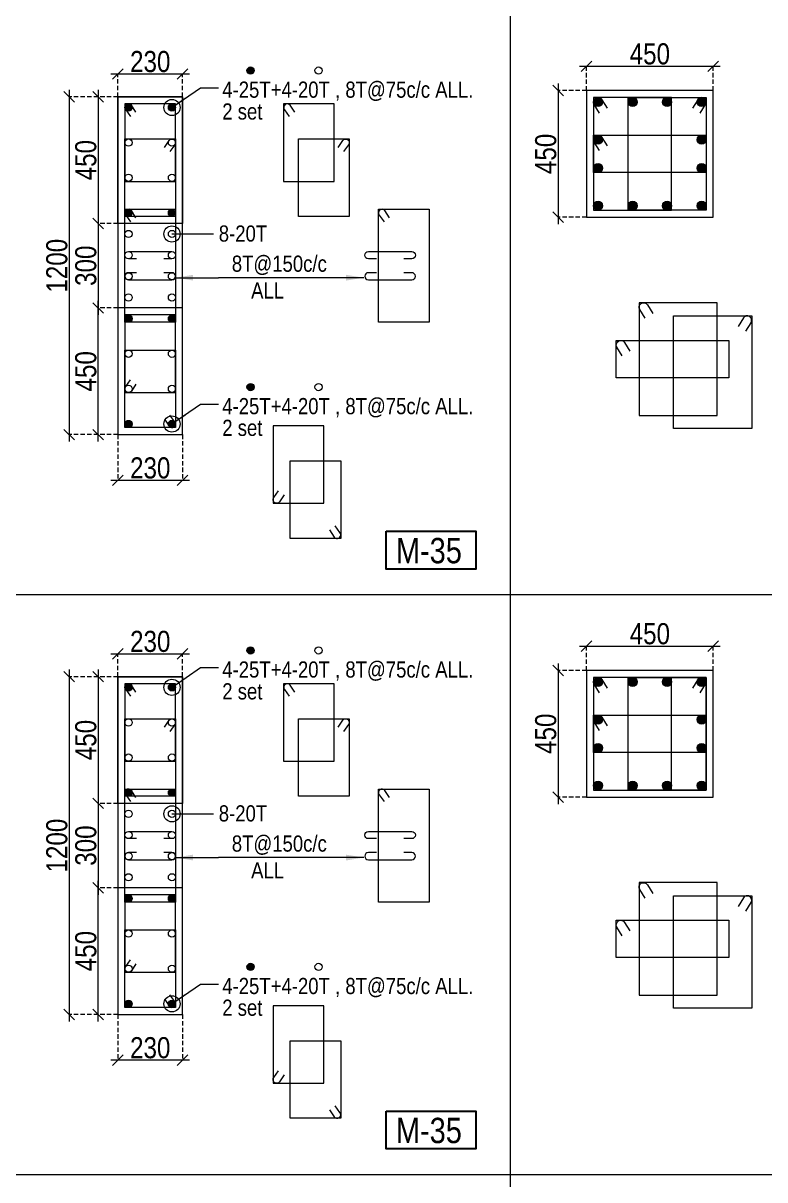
# Model space of a CAD drawing. Header units: millimetres. Extents: x 1112055 to 3390982, y -148532 to 766891.
# Drawn here: x 1924845 to 1935390, y 659086 to 675523 of the extents above; entities that cross this region are included whole.
import ezdxf
from ezdxf.enums import TextEntityAlignment as Align

# ---------------------------------------------------------------- set-up
doc = ezdxf.new("R2010")
doc.units = ezdxf.units.MM
doc.header["$PDMODE"] = 35
doc.header["$PDSIZE"] = -25
doc.linetypes.add('DASHED2', pattern=[0.375, 0.25, -0.125])
doc.linetypes.add('Hidden', pattern=[9.525, 6.35, -3.175])
for name, color, linetype, lineweight in [('B COL', 1, 'Continuous', 30), ('B COL. SIZE DIM', 220, 'Continuous', 25), ('B COLSCH', 204, 'Continuous', 20), ('B COLUMN', 1, 'Hidden', 9), ('B STEEL', 34, 'Continuous', 15), ('B-ST TEXT', 7, 'Continuous', 9)]:
    doc.layers.add(name, color=color, linetype=linetype, lineweight=lineweight)
doc.layers.add('B TEXT', color=7, linetype='Continuous')
doc.styles.add('dim inside', font='romans.shx', dxfattribs={"width": 0.8, "height": 125})
doc.styles.add('SWINC', font='swissc.ttf')
doc.styles.add('TAHOMA', font='tahoma.ttf')
doc.dimstyles.new('dim inside', dxfattribs={"dimtxt": 125, "dimasz": 100, "dimexe": 0, "dimexo": 0, "dimgap": 10, "dimtad": 0, "dimdec": 0, "dimzin": 0, "dimdsep": 46, "dimtxsty": 'dim inside', "dimblk": 'SMALL', "dimcen": 0.09, "dimadec": 0, "dimazin": 0, "dimtfac": 1, "dimtdec": 0, "dimtofl": 0, "dimtmove": 0, "dimatfit": 3, "dimfxl": 1, "dimtolj": 1, "dimtzin": 0, "dimarcsym": 2})
doc.dimstyles.new('PARESH', dxfattribs={"dimscale": 0, "dimtxt": 300, "dimasz": 150, "dimexe": 150, "dimexo": 150, "dimgap": 25, "dimtad": 1, "dimdec": 0, "dimzin": 0, "dimdsep": 46, "dimtxsty": 'TAHOMA', "dimblk": 'ARCHTICK', "dimcen": 100, "dimdle": 150, "dimclrd": 251, "dimclre": 251, "dimclrt": 6, "dimadec": 0, "dimazin": 0, "dimtfac": 1, "dimtdec": 0, "dimtix": 1, "dimtofl": 0, "dimtmove": 0, "dimatfit": 2, "dimfxl": 0.18, "dimtolj": 1, "dimtzin": 0, "dimlwd": 9, "dimlwe": 9, "dimarcsym": 0})

# ---------------------------------------------------------------- blocks, each defined once
blk = doc.blocks.new('_Oblique')
at = {"color": 0, "linetype": 'ByBlock', "lineweight": -2}
blk.add_line((-0.5, -0.5), (0.5, 0.5), dxfattribs=at)
blk = doc.blocks.new('*D2801')
at = {"layer": 'B COL. SIZE DIM', "color": 250, "lineweight": 9, "ltscale": 250, "transparency": 16777216}
blk.add_line((1926092, 674801), (1927212, 674801), dxfattribs=at)
at = {"layer": 'B COL. SIZE DIM', "color": 250, "linetype": 'DASHED2', "lineweight": 9, "ltscale": 250, "transparency": 16777216}
for p, q in [((1926192, 674476), (1926192, 674801)), ((1927112, 674476), (1927112, 674801))]:
    blk.add_line(p, q, dxfattribs=at)
at = {"layer": 'Defpoints', "color": 0, "transparency": 16777216}
for p in [(1927112, 674801), (1926192, 674476), (1927112, 674476)]:
    blk.add_point(p, dxfattribs=at)
at = {"layer": 'B COL. SIZE DIM', "color": 250, "lineweight": 9, "transparency": 16777216, "xscale": 150, "yscale": 150, "zscale": 150, "rotation": 180}
blk.add_blockref('_Oblique', (1926192, 674801), dxfattribs=at)
at = {"layer": 'B COL. SIZE DIM', "color": 250, "lineweight": 9, "transparency": 16777216, "xscale": 150, "yscale": 150, "zscale": 150}
blk.add_blockref('_Oblique', (1927112, 674801), dxfattribs=at)
at = {"layer": 'B COL. SIZE DIM', "color": 6, "transparency": 16777216, "insert": (1926652, 674976), "char_height": 300, "attachment_point": 5, "style": 'SWINC'}
blk.add_mtext('\\A1;230', dxfattribs=at)
blk = doc.blocks.new('*D2802')
at = {"layer": 'B COL. SIZE DIM', "color": 250, "lineweight": 9, "ltscale": 250, "transparency": 16777216}
blk.add_line((1925912, 672776), (1925912, 671376), dxfattribs=at)
at = {"layer": 'B COL. SIZE DIM', "color": 250, "linetype": 'DASHED2', "lineweight": 9, "ltscale": 250, "transparency": 16777216}
for p, q in [((1926192, 672676), (1925912, 672676)), ((1926192, 671476), (1925912, 671476))]:
    blk.add_line(p, q, dxfattribs=at)
at = {"layer": 'Defpoints', "color": 0, "transparency": 16777216}
for p in [(1926192, 672676), (1925912, 671476), (1926192, 671476)]:
    blk.add_point(p, dxfattribs=at)
at = {"layer": 'B COL. SIZE DIM', "color": 250, "lineweight": 9, "transparency": 16777216, "xscale": 150, "yscale": 150, "zscale": 150}
for p, rotation in [((1925912, 672676), 90), ((1925912, 671476), 270)]:
    blk.add_blockref('_Oblique', p, dxfattribs=dict(at, rotation=rotation))
at = {"layer": 'B COL. SIZE DIM', "color": 6, "transparency": 16777216, "insert": (1925737, 672076), "char_height": 300, "attachment_point": 5, "rotation": 90, "style": 'SWINC'}
blk.add_mtext('\\A1;300', dxfattribs=at)
blk = doc.blocks.new('*D2803')
at = {"layer": 'B COL. SIZE DIM', "color": 250, "lineweight": 9, "ltscale": 250, "transparency": 16777216}
blk.add_line((1925912, 674576), (1925912, 672576), dxfattribs=at)
at = {"layer": 'B COL. SIZE DIM', "color": 250, "linetype": 'DASHED2', "lineweight": 9, "ltscale": 250, "transparency": 16777216}
for p, q in [((1926192, 674476), (1925912, 674476)), ((1926192, 672676), (1925912, 672676))]:
    blk.add_line(p, q, dxfattribs=at)
at = {"layer": 'Defpoints', "color": 0, "transparency": 16777216}
for p in [(1926192, 674476), (1925912, 672676), (1926192, 672676)]:
    blk.add_point(p, dxfattribs=at)
at = {"layer": 'B COL. SIZE DIM', "color": 250, "lineweight": 9, "transparency": 16777216, "xscale": 150, "yscale": 150, "zscale": 150}
for p, rotation in [((1925912, 674476), 90), ((1925912, 672676), 270)]:
    blk.add_blockref('_Oblique', p, dxfattribs=dict(at, rotation=rotation))
at = {"layer": 'B COL. SIZE DIM', "color": 6, "transparency": 16777216, "insert": (1925737, 673576), "char_height": 300, "attachment_point": 5, "rotation": 90, "style": 'SWINC'}
blk.add_mtext('\\A1;450', dxfattribs=at)
blk = doc.blocks.new('*D2804')
at = {"layer": 'B COL. SIZE DIM', "color": 250, "lineweight": 9, "ltscale": 250, "transparency": 16777216}
blk.add_line((1925912, 669576), (1925912, 671576), dxfattribs=at)
at = {"layer": 'B COL. SIZE DIM', "color": 250, "linetype": 'DASHED2', "lineweight": 9, "ltscale": 250, "transparency": 16777216}
for p, q in [((1926192, 671476), (1925912, 671476)), ((1926192, 669676), (1925912, 669676))]:
    blk.add_line(p, q, dxfattribs=at)
at = {"layer": 'Defpoints', "color": 0, "transparency": 16777216}
for p in [(1925912, 671476), (1926192, 671476), (1926192, 669676)]:
    blk.add_point(p, dxfattribs=at)
at = {"layer": 'B COL. SIZE DIM', "color": 250, "lineweight": 9, "transparency": 16777216, "xscale": 150, "yscale": 150, "zscale": 150}
for p, rotation in [((1925912, 671476), 90), ((1925912, 669676), 270)]:
    blk.add_blockref('_Oblique', p, dxfattribs=dict(at, rotation=rotation))
at = {"layer": 'B COL. SIZE DIM', "color": 6, "transparency": 16777216, "insert": (1925737, 670576), "char_height": 300, "attachment_point": 5, "rotation": 90, "style": 'SWINC'}
blk.add_mtext('\\A1;450', dxfattribs=at)
blk = doc.blocks.new('*D2805')
at = {"layer": 'B COL. SIZE DIM', "color": 250, "lineweight": 9, "ltscale": 250, "transparency": 16777216}
blk.add_line((1925500, 674576), (1925500, 669576), dxfattribs=at)
at = {"layer": 'B COL. SIZE DIM', "color": 250, "linetype": 'DASHED2', "lineweight": 9, "ltscale": 250, "transparency": 16777216}
for p, q in [((1926192, 674476), (1925500, 674476)), ((1926192, 669676), (1925500, 669676))]:
    blk.add_line(p, q, dxfattribs=at)
at = {"layer": 'Defpoints', "color": 0, "transparency": 16777216}
for p in [(1926192, 674476), (1925500, 669676), (1926192, 669676)]:
    blk.add_point(p, dxfattribs=at)
at = {"layer": 'B COL. SIZE DIM', "color": 250, "lineweight": 9, "transparency": 16777216, "xscale": 150, "yscale": 150, "zscale": 150}
for p, rotation in [((1925500, 674476), 90), ((1925500, 669676), 270)]:
    blk.add_blockref('_Oblique', p, dxfattribs=dict(at, rotation=rotation))
at = {"layer": 'B COL. SIZE DIM', "color": 6, "transparency": 16777216, "insert": (1925325, 672076), "char_height": 300, "attachment_point": 5, "rotation": 90, "style": 'SWINC'}
blk.add_mtext('\\A1;1200', dxfattribs=at)
blk = doc.blocks.new('*D2806')
at = {"layer": 'B COL. SIZE DIM', "color": 250, "linetype": 'DASHED2', "lineweight": 9, "ltscale": 250, "transparency": 16777216}
for p, q in [((1926192, 669676), (1926192, 669026)), ((1927112, 669676), (1927112, 669026))]:
    blk.add_line(p, q, dxfattribs=at)
at = {"layer": 'B COL. SIZE DIM', "color": 250, "lineweight": 9, "ltscale": 250, "transparency": 16777216}
blk.add_line((1927212, 669026), (1926092, 669026), dxfattribs=at)
at = {"layer": 'Defpoints', "color": 0, "transparency": 16777216}
for p in [(1926192, 669676), (1927112, 669676), (1926192, 669026)]:
    blk.add_point(p, dxfattribs=at)
at = {"layer": 'B COL. SIZE DIM', "color": 250, "lineweight": 9, "transparency": 16777216, "xscale": 150, "yscale": 150, "zscale": 150, "rotation": 180}
blk.add_blockref('_Oblique', (1926192, 669026), dxfattribs=at)
at = {"layer": 'B COL. SIZE DIM', "color": 250, "lineweight": 9, "transparency": 16777216, "xscale": 150, "yscale": 150, "zscale": 150}
blk.add_blockref('_Oblique', (1927112, 669026), dxfattribs=at)
at = {"layer": 'B COL. SIZE DIM', "color": 6, "transparency": 16777216, "insert": (1926652, 669201), "char_height": 300, "attachment_point": 5, "style": 'SWINC'}
blk.add_mtext('\\A1;230', dxfattribs=at)
blk = doc.blocks.new('_ArchTick')
at = {"color": 0, "linetype": 'ByBlock', "const_width": 0.15}
blk.add_lwpolyline([(-0.5, -0.5), (0.5, 0.5)], dxfattribs=at)
blk = doc.blocks.new('*D2807')
at = {"layer": 'B COL. SIZE DIM', "color": 250, "lineweight": 9, "ltscale": 250, "transparency": 16777216}
blk.add_line((1926092, 666561), (1927212, 666561), dxfattribs=at)
at = {"layer": 'B COL. SIZE DIM', "color": 250, "linetype": 'DASHED2', "lineweight": 9, "ltscale": 250, "transparency": 16777216}
for p, q in [((1926192, 666236), (1926192, 666561)), ((1927112, 666236), (1927112, 666561))]:
    blk.add_line(p, q, dxfattribs=at)
at = {"layer": 'Defpoints', "color": 0, "transparency": 16777216}
for p in [(1927112, 666561), (1926192, 666236), (1927112, 666236)]:
    blk.add_point(p, dxfattribs=at)
at = {"layer": 'B COL. SIZE DIM', "color": 250, "lineweight": 9, "transparency": 16777216, "xscale": 150, "yscale": 150, "zscale": 150, "rotation": 180}
blk.add_blockref('_Oblique', (1926192, 666561), dxfattribs=at)
at = {"layer": 'B COL. SIZE DIM', "color": 250, "lineweight": 9, "transparency": 16777216, "xscale": 150, "yscale": 150, "zscale": 150}
blk.add_blockref('_Oblique', (1927112, 666561), dxfattribs=at)
at = {"layer": 'B COL. SIZE DIM', "color": 6, "transparency": 16777216, "insert": (1926652, 666736), "char_height": 300, "attachment_point": 5, "style": 'SWINC'}
blk.add_mtext('\\A1;230', dxfattribs=at)
blk = doc.blocks.new('*D2808')
at = {"layer": 'B COL. SIZE DIM', "color": 250, "lineweight": 9, "ltscale": 250, "transparency": 16777216}
blk.add_line((1925912, 664536), (1925912, 663136), dxfattribs=at)
at = {"layer": 'B COL. SIZE DIM', "color": 250, "linetype": 'DASHED2', "lineweight": 9, "ltscale": 250, "transparency": 16777216}
for p, q in [((1926192, 664436), (1925912, 664436)), ((1926192, 663236), (1925912, 663236))]:
    blk.add_line(p, q, dxfattribs=at)
at = {"layer": 'Defpoints', "color": 0, "transparency": 16777216}
for p in [(1926192, 664436), (1925912, 663236), (1926192, 663236)]:
    blk.add_point(p, dxfattribs=at)
at = {"layer": 'B COL. SIZE DIM', "color": 250, "lineweight": 9, "transparency": 16777216, "xscale": 150, "yscale": 150, "zscale": 150}
for p, rotation in [((1925912, 664436), 90), ((1925912, 663236), 270)]:
    blk.add_blockref('_Oblique', p, dxfattribs=dict(at, rotation=rotation))
at = {"layer": 'B COL. SIZE DIM', "color": 6, "transparency": 16777216, "insert": (1925737, 663836), "char_height": 300, "attachment_point": 5, "rotation": 90, "style": 'SWINC'}
blk.add_mtext('\\A1;300', dxfattribs=at)
blk = doc.blocks.new('*D2809')
at = {"layer": 'B COL. SIZE DIM', "color": 250, "lineweight": 9, "ltscale": 250, "transparency": 16777216}
blk.add_line((1925912, 666336), (1925912, 664336), dxfattribs=at)
at = {"layer": 'B COL. SIZE DIM', "color": 250, "linetype": 'DASHED2', "lineweight": 9, "ltscale": 250, "transparency": 16777216}
for p, q in [((1926192, 666236), (1925912, 666236)), ((1926192, 664436), (1925912, 664436))]:
    blk.add_line(p, q, dxfattribs=at)
at = {"layer": 'Defpoints', "color": 0, "transparency": 16777216}
for p in [(1926192, 666236), (1925912, 664436), (1926192, 664436)]:
    blk.add_point(p, dxfattribs=at)
at = {"layer": 'B COL. SIZE DIM', "color": 250, "lineweight": 9, "transparency": 16777216, "xscale": 150, "yscale": 150, "zscale": 150}
for p, rotation in [((1925912, 666236), 90), ((1925912, 664436), 270)]:
    blk.add_blockref('_Oblique', p, dxfattribs=dict(at, rotation=rotation))
at = {"layer": 'B COL. SIZE DIM', "color": 6, "transparency": 16777216, "insert": (1925737, 665336), "char_height": 300, "attachment_point": 5, "rotation": 90, "style": 'SWINC'}
blk.add_mtext('\\A1;450', dxfattribs=at)
blk = doc.blocks.new('*D2810')
at = {"layer": 'B COL. SIZE DIM', "color": 250, "lineweight": 9, "ltscale": 250, "transparency": 16777216}
blk.add_line((1925912, 661336), (1925912, 663336), dxfattribs=at)
at = {"layer": 'B COL. SIZE DIM', "color": 250, "linetype": 'DASHED2', "lineweight": 9, "ltscale": 250, "transparency": 16777216}
for p, q in [((1926192, 663236), (1925912, 663236)), ((1926192, 661436), (1925912, 661436))]:
    blk.add_line(p, q, dxfattribs=at)
at = {"layer": 'Defpoints', "color": 0, "transparency": 16777216}
for p in [(1925912, 663236), (1926192, 663236), (1926192, 661436)]:
    blk.add_point(p, dxfattribs=at)
at = {"layer": 'B COL. SIZE DIM', "color": 250, "lineweight": 9, "transparency": 16777216, "xscale": 150, "yscale": 150, "zscale": 150}
for p, rotation in [((1925912, 663236), 90), ((1925912, 661436), 270)]:
    blk.add_blockref('_Oblique', p, dxfattribs=dict(at, rotation=rotation))
at = {"layer": 'B COL. SIZE DIM', "color": 6, "transparency": 16777216, "insert": (1925737, 662336), "char_height": 300, "attachment_point": 5, "rotation": 90, "style": 'SWINC'}
blk.add_mtext('\\A1;450', dxfattribs=at)
blk = doc.blocks.new('*D2811')
at = {"layer": 'B COL. SIZE DIM', "color": 250, "lineweight": 9, "ltscale": 250, "transparency": 16777216}
blk.add_line((1925500, 666336), (1925500, 661336), dxfattribs=at)
at = {"layer": 'B COL. SIZE DIM', "color": 250, "linetype": 'DASHED2', "lineweight": 9, "ltscale": 250, "transparency": 16777216}
for p, q in [((1926192, 666236), (1925500, 666236)), ((1926192, 661436), (1925500, 661436))]:
    blk.add_line(p, q, dxfattribs=at)
at = {"layer": 'Defpoints', "color": 0, "transparency": 16777216}
for p in [(1926192, 666236), (1925500, 661436), (1926192, 661436)]:
    blk.add_point(p, dxfattribs=at)
at = {"layer": 'B COL. SIZE DIM', "color": 250, "lineweight": 9, "transparency": 16777216, "xscale": 150, "yscale": 150, "zscale": 150}
for p, rotation in [((1925500, 666236), 90), ((1925500, 661436), 270)]:
    blk.add_blockref('_Oblique', p, dxfattribs=dict(at, rotation=rotation))
at = {"layer": 'B COL. SIZE DIM', "color": 6, "transparency": 16777216, "insert": (1925325, 663836), "char_height": 300, "attachment_point": 5, "rotation": 90, "style": 'SWINC'}
blk.add_mtext('\\A1;1200', dxfattribs=at)
blk = doc.blocks.new('*D2812')
at = {"layer": 'B COL. SIZE DIM', "color": 250, "linetype": 'DASHED2', "lineweight": 9, "ltscale": 250, "transparency": 16777216}
for p, q in [((1926192, 661436), (1926192, 660787)), ((1927112, 661436), (1927112, 660787))]:
    blk.add_line(p, q, dxfattribs=at)
at = {"layer": 'B COL. SIZE DIM', "color": 250, "lineweight": 9, "ltscale": 250, "transparency": 16777216}
blk.add_line((1927212, 660787), (1926092, 660787), dxfattribs=at)
at = {"layer": 'Defpoints', "color": 0, "transparency": 16777216}
for p in [(1926192, 661436), (1927112, 661436), (1926192, 660787)]:
    blk.add_point(p, dxfattribs=at)
at = {"layer": 'B COL. SIZE DIM', "color": 250, "lineweight": 9, "transparency": 16777216, "xscale": 150, "yscale": 150, "zscale": 150, "rotation": 180}
blk.add_blockref('_Oblique', (1926192, 660787), dxfattribs=at)
at = {"layer": 'B COL. SIZE DIM', "color": 250, "lineweight": 9, "transparency": 16777216, "xscale": 150, "yscale": 150, "zscale": 150}
blk.add_blockref('_Oblique', (1927112, 660787), dxfattribs=at)
at = {"layer": 'B COL. SIZE DIM', "color": 6, "transparency": 16777216, "insert": (1926652, 660962), "char_height": 300, "attachment_point": 5, "style": 'SWINC'}
blk.add_mtext('\\A1;230', dxfattribs=at)
blk = doc.blocks.new('*D2813')
at = {"layer": 'B COL. SIZE DIM', "color": 250, "lineweight": 9, "ltscale": 250, "transparency": 16777216}
blk.add_line((1932755, 666670), (1934755, 666670), dxfattribs=at)
at = {"layer": 'B COL. SIZE DIM', "color": 250, "linetype": 'DASHED2', "lineweight": 9, "ltscale": 250, "transparency": 16777216}
for p, q in [((1932855, 666325), (1932855, 666670)), ((1934655, 666325), (1934655, 666670))]:
    blk.add_line(p, q, dxfattribs=at)
at = {"layer": 'Defpoints', "color": 0, "transparency": 16777216}
for p in [(1934655, 666670), (1932855, 666325), (1934655, 666325)]:
    blk.add_point(p, dxfattribs=at)
at = {"layer": 'B COL. SIZE DIM', "color": 250, "lineweight": 9, "transparency": 16777216, "xscale": 150, "yscale": 150, "zscale": 150, "rotation": 180}
blk.add_blockref('_Oblique', (1932855, 666670), dxfattribs=at)
at = {"layer": 'B COL. SIZE DIM', "color": 250, "lineweight": 9, "transparency": 16777216, "xscale": 150, "yscale": 150, "zscale": 150}
blk.add_blockref('_Oblique', (1934655, 666670), dxfattribs=at)
at = {"layer": 'B COL. SIZE DIM', "color": 6, "transparency": 16777216, "insert": (1933755, 666845), "char_height": 300, "attachment_point": 5, "style": 'SWINC'}
blk.add_mtext('\\A1;450', dxfattribs=at)
blk = doc.blocks.new('*D2814')
at = {"layer": 'B COL. SIZE DIM', "color": 250, "lineweight": 9, "ltscale": 250, "transparency": 16777216}
blk.add_line((1932451, 666425), (1932451, 664425), dxfattribs=at)
at = {"layer": 'B COL. SIZE DIM', "color": 250, "linetype": 'DASHED2', "lineweight": 9, "ltscale": 250, "transparency": 16777216}
for p, q in [((1932855, 666325), (1932451, 666325)), ((1932855, 664525), (1932451, 664525))]:
    blk.add_line(p, q, dxfattribs=at)
at = {"layer": 'Defpoints', "color": 0, "transparency": 16777216}
for p in [(1932855, 666325), (1932451, 664525), (1932855, 664525)]:
    blk.add_point(p, dxfattribs=at)
at = {"layer": 'B COL. SIZE DIM', "color": 250, "lineweight": 9, "transparency": 16777216, "xscale": 150, "yscale": 150, "zscale": 150}
for p, rotation in [((1932451, 666325), 90), ((1932451, 664525), 270)]:
    blk.add_blockref('_Oblique', p, dxfattribs=dict(at, rotation=rotation))
at = {"layer": 'B COL. SIZE DIM', "color": 6, "transparency": 16777216, "insert": (1932276, 665425), "char_height": 300, "attachment_point": 5, "rotation": 90, "style": 'SWINC'}
blk.add_mtext('\\A1;450', dxfattribs=at)
blk = doc.blocks.new('*D2815')
at = {"layer": 'B COL. SIZE DIM', "color": 250, "lineweight": 9, "ltscale": 250, "transparency": 16777216}
blk.add_line((1932755, 674910), (1934755, 674910), dxfattribs=at)
at = {"layer": 'B COL. SIZE DIM', "color": 250, "linetype": 'DASHED2', "lineweight": 9, "ltscale": 250, "transparency": 16777216}
for p, q in [((1932855, 674565), (1932855, 674910)), ((1934655, 674565), (1934655, 674910))]:
    blk.add_line(p, q, dxfattribs=at)
at = {"layer": 'Defpoints', "color": 0, "transparency": 16777216}
for p in [(1934655, 674910), (1932855, 674565), (1934655, 674565)]:
    blk.add_point(p, dxfattribs=at)
at = {"layer": 'B COL. SIZE DIM', "color": 250, "lineweight": 9, "transparency": 16777216, "xscale": 150, "yscale": 150, "zscale": 150, "rotation": 180}
blk.add_blockref('_Oblique', (1932855, 674910), dxfattribs=at)
at = {"layer": 'B COL. SIZE DIM', "color": 250, "lineweight": 9, "transparency": 16777216, "xscale": 150, "yscale": 150, "zscale": 150}
blk.add_blockref('_Oblique', (1934655, 674910), dxfattribs=at)
at = {"layer": 'B COL. SIZE DIM', "color": 6, "transparency": 16777216, "insert": (1933755, 675085), "char_height": 300, "attachment_point": 5, "style": 'SWINC'}
blk.add_mtext('\\A1;450', dxfattribs=at)
blk = doc.blocks.new('*D2816')
at = {"layer": 'B COL. SIZE DIM', "color": 250, "lineweight": 9, "ltscale": 250, "transparency": 16777216}
blk.add_line((1932451, 674665), (1932451, 672665), dxfattribs=at)
at = {"layer": 'B COL. SIZE DIM', "color": 250, "linetype": 'DASHED2', "lineweight": 9, "ltscale": 250, "transparency": 16777216}
for p, q in [((1932855, 674565), (1932451, 674565)), ((1932855, 672765), (1932451, 672765))]:
    blk.add_line(p, q, dxfattribs=at)
at = {"layer": 'Defpoints', "color": 0, "transparency": 16777216}
for p in [(1932855, 674565), (1932451, 672765), (1932855, 672765)]:
    blk.add_point(p, dxfattribs=at)
at = {"layer": 'B COL. SIZE DIM', "color": 250, "lineweight": 9, "transparency": 16777216, "xscale": 150, "yscale": 150, "zscale": 150}
for p, rotation in [((1932451, 674565), 90), ((1932451, 672765), 270)]:
    blk.add_blockref('_Oblique', p, dxfattribs=dict(at, rotation=rotation))
at = {"layer": 'B COL. SIZE DIM', "color": 6, "transparency": 16777216, "insert": (1932276, 673665), "char_height": 300, "attachment_point": 5, "rotation": 90, "style": 'SWINC'}
blk.add_mtext('\\A1;450', dxfattribs=at)

msp = doc.modelspace()

# ---------------------------------------------------------------- hatches: boundary and pattern name
at = {"layer": 'B STEEL', "lineweight": 13}
h = msp.add_hatch(color=256, dxfattribs=at)
h.dxf.hatch_style = 1
edge = h.paths.add_edge_path()
edge.add_ellipse((1928078.6, 674849), major_axis=(51.4, 0), ratio=1, start_angle=0, end_angle=360)
at = {"layer": 'B STEEL', "lineweight": 9, "ltscale": 0.5}
h = msp.add_hatch(color=34, dxfattribs=at)
edge = h.paths.add_edge_path()
edge.add_arc((1933018.9, 674401), 64, 0, 360)
at = {"layer": 'B STEEL'}
h = msp.add_hatch(color=34, dxfattribs=at)
edge = h.paths.add_edge_path()
edge.add_ellipse((1933509.6, 674401), major_axis=(64, 0), ratio=1, start_angle=0, end_angle=360)
h = msp.add_hatch(color=34, dxfattribs=at)
edge = h.paths.add_edge_path()
edge.add_ellipse((1934000.2, 674401), major_axis=(64, 0), ratio=1, start_angle=0, end_angle=360)
at = {"layer": 'B STEEL', "lineweight": 9, "ltscale": 0.5}
h = msp.add_hatch(color=34, dxfattribs=at)
edge = h.paths.add_edge_path()
edge.add_arc((1934490.9, 674401), 64, 180, 540, ccw=False)
at = {"layer": 'B STEEL', "lineweight": 13}
h = msp.add_hatch(color=256, dxfattribs=at)
h.dxf.hatch_style = 1
edge = h.paths.add_edge_path()
edge.add_ellipse((1926343.6, 674324.6), major_axis=(51.4, 0), ratio=1, start_angle=0, end_angle=360)
h = msp.add_hatch(color=256, dxfattribs=at)
h.dxf.hatch_style = 1
edge = h.paths.add_edge_path()
edge.add_ellipse((1926960.8, 674324.6), major_axis=(51.4, 0), ratio=1, start_angle=0, end_angle=360)
at = {"layer": 'B STEEL'}
h = msp.add_hatch(color=34, dxfattribs=at)
edge = h.paths.add_edge_path()
edge.add_ellipse((1933018.9, 673866.6), major_axis=(64, 0), ratio=1, start_angle=0, end_angle=360)
h = msp.add_hatch(color=34, dxfattribs=at)
edge = h.paths.add_edge_path()
edge.add_ellipse((1934490.9, 673866.6), major_axis=(64, 0), ratio=1, start_angle=0, end_angle=360)
h = msp.add_hatch(color=34, dxfattribs=at)
edge = h.paths.add_edge_path()
edge.add_ellipse((1933018.9, 673463.4), major_axis=(64, 0), ratio=1, start_angle=0, end_angle=360)
h = msp.add_hatch(color=34, dxfattribs=at)
edge = h.paths.add_edge_path()
edge.add_ellipse((1934490.9, 673463.4), major_axis=(64, 0), ratio=1, start_angle=0, end_angle=360)
at = {"layer": 'B STEEL', "lineweight": 9, "ltscale": 0.5}
h = msp.add_hatch(color=34, dxfattribs=at)
edge = h.paths.add_edge_path()
edge.add_arc((1933018.9, 672929), 64, 0, 360, ccw=False)
at = {"layer": 'B STEEL'}
h = msp.add_hatch(color=34, dxfattribs=at)
edge = h.paths.add_edge_path()
edge.add_ellipse((1933509.6, 672929), major_axis=(64, 0), ratio=1, start_angle=0, end_angle=360)
h = msp.add_hatch(color=34, dxfattribs=at)
edge = h.paths.add_edge_path()
edge.add_ellipse((1934000.2, 672929), major_axis=(64, 0), ratio=1, start_angle=0, end_angle=360)
at = {"layer": 'B STEEL', "lineweight": 9, "ltscale": 0.5}
h = msp.add_hatch(color=34, dxfattribs=at)
edge = h.paths.add_edge_path()
edge.add_arc((1934490.9, 672929), 64, -180, 180)
at = {"layer": 'B STEEL', "lineweight": 13}
h = msp.add_hatch(color=256, dxfattribs=at)
h.dxf.hatch_style = 1
edge = h.paths.add_edge_path()
edge.add_ellipse((1926343.6, 672827.4), major_axis=(51.4, 0), ratio=1, start_angle=0, end_angle=360)
h = msp.add_hatch(color=256, dxfattribs=at)
h.dxf.hatch_style = 1
edge = h.paths.add_edge_path()
edge.add_ellipse((1926960.8, 672827.4), major_axis=(51.4, 0), ratio=1, start_angle=0, end_angle=360)
h = msp.add_hatch(color=256, dxfattribs=at)
h.dxf.hatch_style = 1
edge = h.paths.add_edge_path()
edge.add_ellipse((1926343.6, 671324.6), major_axis=(51.4, 0), ratio=1, start_angle=0, end_angle=360)
h = msp.add_hatch(color=256, dxfattribs=at)
h.dxf.hatch_style = 1
edge = h.paths.add_edge_path()
edge.add_ellipse((1926960.8, 671324.6), major_axis=(51.4, 0), ratio=1, start_angle=0, end_angle=360)
h = msp.add_hatch(color=256, dxfattribs=at)
h.dxf.hatch_style = 1
edge = h.paths.add_edge_path()
edge.add_ellipse((1928078.6, 670351.9), major_axis=(51.4, 0), ratio=1, start_angle=0, end_angle=360)
h = msp.add_hatch(color=256, dxfattribs=at)
h.dxf.hatch_style = 1
edge = h.paths.add_edge_path()
edge.add_ellipse((1926343.6, 669827.4), major_axis=(51.4, 0), ratio=1, start_angle=0, end_angle=360)
h = msp.add_hatch(color=256, dxfattribs=at)
h.dxf.hatch_style = 1
edge = h.paths.add_edge_path()
edge.add_ellipse((1926960.8, 669827.4), major_axis=(51.4, 0), ratio=1, start_angle=0, end_angle=360)
h = msp.add_hatch(color=256, dxfattribs=at)
h.dxf.hatch_style = 1
edge = h.paths.add_edge_path()
edge.add_ellipse((1928078.6, 666609.2), major_axis=(51.4, 0), ratio=1, start_angle=0, end_angle=360)
at = {"layer": 'B STEEL', "lineweight": 9, "ltscale": 0.5}
h = msp.add_hatch(color=34, dxfattribs=at)
edge = h.paths.add_edge_path()
edge.add_arc((1933018.9, 666161.1), 64, 0, 360)
at = {"layer": 'B STEEL'}
h = msp.add_hatch(color=34, dxfattribs=at)
edge = h.paths.add_edge_path()
edge.add_ellipse((1933509.6, 666161.1), major_axis=(64, 0), ratio=1, start_angle=0, end_angle=360)
h = msp.add_hatch(color=34, dxfattribs=at)
edge = h.paths.add_edge_path()
edge.add_ellipse((1934000.2, 666161.1), major_axis=(64, 0), ratio=1, start_angle=0, end_angle=360)
at = {"layer": 'B STEEL', "lineweight": 9, "ltscale": 0.5}
h = msp.add_hatch(color=34, dxfattribs=at)
edge = h.paths.add_edge_path()
edge.add_arc((1934490.9, 666161.1), 64, 180, 540, ccw=False)
at = {"layer": 'B STEEL', "lineweight": 13}
h = msp.add_hatch(color=256, dxfattribs=at)
h.dxf.hatch_style = 1
edge = h.paths.add_edge_path()
edge.add_ellipse((1926343.6, 666084.8), major_axis=(51.4, 0), ratio=1, start_angle=0, end_angle=360)
h = msp.add_hatch(color=256, dxfattribs=at)
h.dxf.hatch_style = 1
edge = h.paths.add_edge_path()
edge.add_ellipse((1926960.8, 666084.8), major_axis=(51.4, 0), ratio=1, start_angle=0, end_angle=360)
at = {"layer": 'B STEEL'}
h = msp.add_hatch(color=34, dxfattribs=at)
edge = h.paths.add_edge_path()
edge.add_ellipse((1933018.9, 665626.7), major_axis=(64, 0), ratio=1, start_angle=0, end_angle=360)
h = msp.add_hatch(color=34, dxfattribs=at)
edge = h.paths.add_edge_path()
edge.add_ellipse((1934490.9, 665626.7), major_axis=(64, 0), ratio=1, start_angle=0, end_angle=360)
h = msp.add_hatch(color=34, dxfattribs=at)
edge = h.paths.add_edge_path()
edge.add_ellipse((1933018.9, 665223.6), major_axis=(64, 0), ratio=1, start_angle=0, end_angle=360)
h = msp.add_hatch(color=34, dxfattribs=at)
edge = h.paths.add_edge_path()
edge.add_ellipse((1934490.9, 665223.6), major_axis=(64, 0), ratio=1, start_angle=0, end_angle=360)
at = {"layer": 'B STEEL', "lineweight": 9, "ltscale": 0.5}
h = msp.add_hatch(color=34, dxfattribs=at)
edge = h.paths.add_edge_path()
edge.add_arc((1933018.9, 664689.2), 64, 0, 360, ccw=False)
at = {"layer": 'B STEEL'}
h = msp.add_hatch(color=34, dxfattribs=at)
edge = h.paths.add_edge_path()
edge.add_ellipse((1933509.6, 664689.2), major_axis=(64, 0), ratio=1, start_angle=0, end_angle=360)
h = msp.add_hatch(color=34, dxfattribs=at)
edge = h.paths.add_edge_path()
edge.add_ellipse((1934000.2, 664689.2), major_axis=(64, 0), ratio=1, start_angle=0, end_angle=360)
at = {"layer": 'B STEEL', "lineweight": 9, "ltscale": 0.5}
h = msp.add_hatch(color=34, dxfattribs=at)
edge = h.paths.add_edge_path()
edge.add_arc((1934490.9, 664689.2), 64, -180, 180)
at = {"layer": 'B STEEL', "lineweight": 13}
h = msp.add_hatch(color=256, dxfattribs=at)
h.dxf.hatch_style = 1
edge = h.paths.add_edge_path()
edge.add_ellipse((1926343.6, 664587.6), major_axis=(51.4, 0), ratio=1, start_angle=0, end_angle=360)
h = msp.add_hatch(color=256, dxfattribs=at)
h.dxf.hatch_style = 1
edge = h.paths.add_edge_path()
edge.add_ellipse((1926960.8, 664587.6), major_axis=(51.4, 0), ratio=1, start_angle=0, end_angle=360)
h = msp.add_hatch(color=256, dxfattribs=at)
h.dxf.hatch_style = 1
edge = h.paths.add_edge_path()
edge.add_ellipse((1926343.6, 663084.8), major_axis=(51.4, 0), ratio=1, start_angle=0, end_angle=360)
h = msp.add_hatch(color=256, dxfattribs=at)
h.dxf.hatch_style = 1
edge = h.paths.add_edge_path()
edge.add_ellipse((1926960.8, 663084.8), major_axis=(51.4, 0), ratio=1, start_angle=0, end_angle=360)
h = msp.add_hatch(color=256, dxfattribs=at)
h.dxf.hatch_style = 1
edge = h.paths.add_edge_path()
edge.add_ellipse((1928078.6, 662112), major_axis=(51.4, 0), ratio=1, start_angle=0, end_angle=360)
h = msp.add_hatch(color=256, dxfattribs=at)
h.dxf.hatch_style = 1
edge = h.paths.add_edge_path()
edge.add_ellipse((1926343.6, 661587.6), major_axis=(51.4, 0), ratio=1, start_angle=0, end_angle=360)
h = msp.add_hatch(color=256, dxfattribs=at)
h.dxf.hatch_style = 1
edge = h.paths.add_edge_path()
edge.add_ellipse((1926960.8, 661587.6), major_axis=(51.4, 0), ratio=1, start_angle=0, end_angle=360)

# ---------------------------------------------------------------- linework, layer by layer
at = {"layer": 'B COL', "lineweight": 13}
for points in [[(1926192.2, 669676), (1927112.2, 669676), (1927112.2, 674476), (1926192.2, 674476)], [(1926192.2, 674476), (1927112.2, 674476), (1927112.2, 672676), (1926192.2, 672676)], [(1926192.2, 669676), (1927112.2, 669676), (1927112.2, 671476), (1926192.2, 671476)], [(1926192.2, 661436.2), (1927112.2, 661436.2), (1927112.2, 666236.2), (1926192.2, 666236.2)], [(1926192.2, 666236.2), (1927112.2, 666236.2), (1927112.2, 664436.2), (1926192.2, 664436.2)], [(1926192.2, 661436.2), (1927112.2, 661436.2), (1927112.2, 663236.2), (1926192.2, 663236.2)]]:
    msp.add_lwpolyline(points, close=True, dxfattribs=at)
at = {"layer": 'B COLSCH', "color": 250, "lineweight": 0}
for p, q in [((1931767.8, 683882.3), (1931767.8, 651910.2)), ((1912667.6, 667402.6), (1953141.9, 667402.6)), ((1912667.6, 659162.8), (1960347.9, 659162.8))]:
    msp.add_line(p, q, dxfattribs=at)
at = {"layer": 'B COLUMN', "color": 1, "linetype": 'ByBlock', "lineweight": 20}
for points in [[(1932854.9, 672765), (1934654.9, 672765), (1934654.9, 674565), (1932854.9, 674565)], [(1932854.9, 664525.2), (1934654.9, 664525.2), (1934654.9, 666325.2), (1932854.9, 666325.2)]]:
    msp.add_lwpolyline(points, close=True, dxfattribs=at)
at = {"layer": 'B STEEL', "color": 34, "lineweight": 9, "ltscale": 0.5}
for points in [[(1933039.1, 674245.9), (1932964.4, 674367.4, -1), (1933073.4, 674434.5), (1933148.2, 674313.1)], [(1934470.6, 674245.9), (1934545.4, 674367.4, 1), (1934436.3, 674434.5), (1934361.6, 674313.1)], [(1933039.1, 673711.6), (1932964.4, 673833, -1), (1933073.4, 673900.1), (1933148.2, 673778.7)], [(1933687.2, 671330.2), (1933612.4, 671451.7, -1), (1933721.5, 671518.8), (1933796.3, 671397.4)], [(1935118.7, 671144.6), (1935193.4, 671266.1, 1), (1935084.4, 671333.2), (1935009.6, 671211.7)], [(1933361.3, 670795.9), (1933286.6, 670917.3, -1), (1933395.6, 670984.4), (1933470.4, 670863)], [(1933039.1, 666006.1), (1932964.4, 666127.6, -1), (1933073.4, 666194.7), (1933148.2, 666073.2)], [(1934470.6, 666006.1), (1934545.4, 666127.6, 1), (1934436.3, 666194.7), (1934361.6, 666073.2)], [(1933039.1, 665471.7), (1932964.4, 665593.2, -1), (1933073.4, 665660.3), (1933148.2, 665538.8)], [(1933687.2, 663090.4), (1933612.4, 663211.9, -1), (1933721.5, 663279), (1933796.3, 663157.5)], [(1935118.7, 662904.8), (1935193.4, 663026.3, 1), (1935084.4, 663093.4), (1935009.6, 662971.9)], [(1933361.3, 662556), (1933286.6, 662677.5, -1), (1933395.6, 662744.6), (1933470.4, 662623.1)]]:
    msp.add_lwpolyline(points, format="xyb", dxfattribs=at)
for points in [[(1932954.9, 672865), (1934064.2, 672865), (1934064.2, 674465), (1932954.9, 674465)], [(1934554.9, 672865), (1933445.5, 672865), (1933445.5, 674465), (1934554.9, 674465)], [(1932954.9, 673930.6), (1934554.9, 673930.6), (1934554.9, 673399.4), (1932954.9, 673399.4)], [(1933602.9, 669949.3), (1934712.3, 669949.3), (1934712.3, 671549.3), (1933602.9, 671549.3)], [(1935202.9, 669763.7), (1934093.6, 669763.7), (1934093.6, 671363.7), (1935202.9, 671363.7)], [(1933277.1, 671014.9), (1934877.1, 671014.9), (1934877.1, 670483.7), (1933277.1, 670483.7)], [(1932954.9, 664625.2), (1934554.9, 664625.2), (1934554.9, 666225.2), (1932954.9, 666225.2)], [(1932954.9, 664625.2), (1934064.2, 664625.2), (1934064.2, 666225.2), (1932954.9, 666225.2)], [(1934554.9, 664625.2), (1933445.5, 664625.2), (1933445.5, 666225.2), (1934554.9, 666225.2)], [(1932954.9, 665690.8), (1934554.9, 665690.8), (1934554.9, 665159.6), (1932954.9, 665159.6)], [(1933602.9, 661709.5), (1934712.3, 661709.5), (1934712.3, 663309.5), (1933602.9, 663309.5)], [(1935202.9, 661523.8), (1934093.6, 661523.8), (1934093.6, 663123.8), (1935202.9, 663123.8)], [(1933277.1, 662775.1), (1934877.1, 662775.1), (1934877.1, 662243.8), (1933277.1, 662243.8)]]:
    msp.add_lwpolyline(points, close=True, dxfattribs=at)
at = {"layer": 'B STEEL', "lineweight": 13}
for points in [[(1926292.2, 673275.1), (1927012.2, 673275.1), (1927012.2, 674376), (1926292.2, 674376)], [(1928548.5, 673275.1), (1929268.5, 673275.1), (1929268.5, 674376), (1928548.5, 674376)], [(1926292.2, 673877), (1927012.2, 673877), (1927012.2, 672776), (1926292.2, 672776)], [(1928760.8, 673877), (1929480.8, 673877), (1929480.8, 672776), (1928760.8, 672776)], [(1926292.2, 670275.1), (1927012.2, 670275.1), (1927012.2, 671376), (1926292.2, 671376)], [(1926292.2, 670877), (1927012.2, 670877), (1927012.2, 669776), (1926292.2, 669776)], [(1928397.7, 668699.7), (1929117.7, 668699.7), (1929117.7, 669800.7), (1928397.7, 669800.7)], [(1928639.8, 669301.6), (1929359.8, 669301.6), (1929359.8, 668200.7), (1928639.8, 668200.7)], [(1926292.2, 665035.2), (1927012.2, 665035.2), (1927012.2, 666136.2), (1926292.2, 666136.2)], [(1928548.5, 665035.2), (1929268.5, 665035.2), (1929268.5, 666136.2), (1928548.5, 666136.2)], [(1926292.2, 665637.1), (1927012.2, 665637.1), (1927012.2, 664536.2), (1926292.2, 664536.2)], [(1928760.8, 665637.1), (1929480.8, 665637.1), (1929480.8, 664536.2), (1928760.8, 664536.2)], [(1926292.2, 662035.2), (1927012.2, 662035.2), (1927012.2, 663136.2), (1926292.2, 663136.2)], [(1926292.2, 662637.1), (1927012.2, 662637.1), (1927012.2, 661536.2), (1926292.2, 661536.2)], [(1928397.7, 660459.9), (1929117.7, 660459.9), (1929117.7, 661560.8), (1928397.7, 661560.8)], [(1928639.8, 661061.8), (1929359.8, 661061.8), (1929359.8, 659960.8), (1928639.8, 659960.8)]]:
    msp.add_lwpolyline(points, close=True, dxfattribs=at)
for points in [[(1926449.2, 674255.9), (1926384.5, 674355.8, 1), (1926302.8, 674293.4), (1926371.8, 674198.5)], [(1928705.5, 674255.9), (1928640.8, 674355.8, 1), (1928559.1, 674293.4), (1928628.1, 674198.5)], [(1926855.2, 673756.8), (1926919.9, 673856.8, -1), (1927001.6, 673794.3), (1926932.6, 673699.5)], [(1929323.8, 673756.8), (1929388.5, 673856.8, -1), (1929470.2, 673794.3), (1929401.2, 673699.5)], [(1926449.2, 670395.3), (1926384.5, 670295.3, -1), (1926302.8, 670357.7), (1926371.8, 670452.6)], [(1926855.2, 669896.2), (1926919.9, 669796.2, 1), (1927001.6, 669858.7), (1926932.6, 669953.5)], [(1928554.7, 668819.9), (1928490, 668719.9, -1), (1928408.3, 668782.4), (1928477.3, 668877.2)], [(1929202.8, 668320.8), (1929267.6, 668220.9, 1), (1929349.3, 668283.3), (1929280.2, 668378.2)], [(1926449.2, 666016), (1926384.5, 666116, 1), (1926302.8, 666053.6), (1926371.8, 665958.7)], [(1928705.5, 666016), (1928640.8, 666116, 1), (1928559.1, 666053.6), (1928628.1, 665958.7)], [(1926855.2, 665517), (1926919.9, 665616.9, -1), (1927001.6, 665554.5), (1926932.6, 665459.6)], [(1929323.8, 665517), (1929388.5, 665616.9, -1), (1929470.2, 665554.5), (1929401.2, 665459.6)], [(1926449.2, 662155.4), (1926384.5, 662055.4, -1), (1926302.8, 662117.9), (1926371.8, 662212.8)], [(1926855.2, 661656.4), (1926919.9, 661556.4, 1), (1927001.6, 661618.8), (1926932.6, 661713.7)], [(1928554.7, 660580.1), (1928490, 660480.1, -1), (1928408.3, 660542.5), (1928477.3, 660637.4)], [(1929202.8, 660081), (1929267.6, 659981, 1), (1929349.3, 660043.5), (1929280.2, 660138.3)]]:
    msp.add_lwpolyline(points, format="xyb", dxfattribs=at)
at = {"layer": 'B STEEL', "color": 3, "lineweight": 13}
for points in [[(1927012.2, 671273.2), (1926292.2, 671273.2), (1926292.2, 672878.9), (1927012.2, 672878.9)], [(1930617.1, 671273.2), (1929897.1, 671273.2), (1929897.1, 672878.9), (1930617.1, 672878.9)], [(1927012.2, 663033.4), (1926292.2, 663033.4), (1926292.2, 664639), (1927012.2, 664639)], [(1930617.1, 663033.4), (1929897.1, 663033.4), (1929897.1, 664639), (1930617.1, 664639)]]:
    msp.add_lwpolyline(points, close=True, dxfattribs=at)
for points in [[(1926449.2, 672758.7), (1926384.5, 672858.7, 1), (1926302.8, 672796.2), (1926371.8, 672701.3)], [(1930054.1, 672758.7), (1929989.4, 672858.7, 1), (1929907.7, 672796.2), (1929976.7, 672701.3)], [(1926458.2, 672174.9), (1926343.6, 672174.9, -1), (1926343.6, 672277.7), (1926960.8, 672277.7, -1), (1926960.8, 672174.9), (1926846.2, 672174.9)], [(1929867.7, 672174.9), (1929753.1, 672174.9, -1), (1929753.1, 672277.7), (1930370.3, 672277.7, -1), (1930370.3, 672174.9), (1930255.7, 672174.9)], [(1926458.2, 671977.2), (1926343.6, 671977.2, 1), (1926343.6, 671874.3), (1926960.8, 671874.3, 1), (1926960.8, 671977.2), (1926846.2, 671977.2)], [(1929867.7, 671977.2), (1929753.1, 671977.2, 1), (1929753.1, 671874.3), (1930370.3, 671874.3, 1), (1930370.3, 671977.2), (1930255.7, 671977.2)], [(1926449.2, 664518.8), (1926384.5, 664618.8, 1), (1926302.8, 664556.4), (1926371.8, 664461.5)], [(1930054.1, 664518.8), (1929989.4, 664618.8, 1), (1929907.7, 664556.4), (1929976.7, 664461.5)], [(1926458.2, 663935.1), (1926343.6, 663935.1, -1), (1926343.6, 664037.9), (1926960.8, 664037.9, -1), (1926960.8, 663935.1), (1926846.2, 663935.1)], [(1929867.7, 663935.1), (1929753.1, 663935.1, -1), (1929753.1, 664037.9), (1930370.3, 664037.9, -1), (1930370.3, 663935.1), (1930255.7, 663935.1)], [(1926458.2, 663737.3), (1926343.6, 663737.3, 1), (1926343.6, 663634.5), (1926960.8, 663634.5, 1), (1926960.8, 663737.3), (1926846.2, 663737.3)], [(1929867.7, 663737.3), (1929753.1, 663737.3, 1), (1929753.1, 663634.5), (1930370.3, 663634.5, 1), (1930370.3, 663737.3), (1930255.7, 663737.3)]]:
    msp.add_lwpolyline(points, format="xyb", dxfattribs=at)
at = {"layer": 'B STEEL', "lineweight": 13}
for centre in [(1928078.6, 674849), (1929045.4, 674849), (1926343.6, 674324.6), (1926960.8, 674324.6), (1926343.6, 673825.6), (1926960.8, 673825.6), (1926343.6, 673326.5), (1926960.8, 673326.5), (1926343.6, 672827.4), (1926960.8, 672827.4), (1926343.6, 672526.9), (1926960.8, 672526.9), (1926343.6, 672226.3), (1926960.8, 672226.3), (1926343.6, 671925.7), (1926960.8, 671925.7), (1926343.6, 671625.2), (1926960.8, 671625.2), (1926343.6, 671324.6), (1926960.8, 671324.6), (1926343.6, 670825.6), (1926960.8, 670825.6), (1926343.6, 670326.5), (1926960.8, 670326.5), (1928078.6, 670351.9), (1929045.4, 670351.9), (1926343.6, 669827.4), (1926960.8, 669827.4), (1928078.6, 666609.2), (1929045.4, 666609.2), (1926343.6, 666084.8), (1926960.8, 666084.8), (1926343.6, 665585.7), (1926960.8, 665585.7), (1926343.6, 665086.7), (1926960.8, 665086.7), (1926343.6, 664587.6), (1926960.8, 664587.6), (1926343.6, 664287), (1926960.8, 664287), (1926343.6, 663986.5), (1926960.8, 663986.5), (1926343.6, 663685.9), (1926960.8, 663685.9), (1926343.6, 663385.3), (1926960.8, 663385.3), (1926343.6, 663084.8), (1926960.8, 663084.8), (1926343.6, 662585.7), (1926960.8, 662585.7), (1926343.6, 662086.7), (1926960.8, 662086.7), (1928078.6, 662112), (1929045.4, 662112), (1926343.6, 661587.6), (1926960.8, 661587.6)]:
    msp.add_circle(centre, 51.4, dxfattribs=at)
at = {"layer": 'B STEEL', "color": 34, "lineweight": 9, "ltscale": 0.5}
for centre in [(1933018.9, 674401), (1933509.6, 674401), (1934000.2, 674401), (1934490.9, 674401), (1933018.9, 673866.6), (1934490.9, 673866.6), (1933018.9, 673463.4), (1934490.9, 673463.4), (1933018.9, 672929), (1933509.6, 672929), (1934000.2, 672929), (1934490.9, 672929), (1933018.9, 666161.1), (1933509.6, 666161.1), (1934000.2, 666161.1), (1934490.9, 666161.1), (1933018.9, 665626.7), (1934490.9, 665626.7), (1933018.9, 665223.6), (1934490.9, 665223.6), (1933018.9, 664689.2), (1933509.6, 664689.2), (1934000.2, 664689.2), (1934490.9, 664689.2)]:
    msp.add_circle(centre, 64, dxfattribs=at)
at = {"layer": 'B TEXT', "color": 1}
for points in [[(1930006.2, 668304.2), (1931280.8, 668304.2), (1931280.8, 667766.3), (1930006.2, 667766.3)], [(1930006.2, 660064.4), (1931280.8, 660064.4), (1931280.8, 659526.4), (1930006.2, 659526.4)]]:
    msp.add_lwpolyline(points, close=True, dxfattribs=at)

# ---------------------------------------------------------------- texts
at = {"layer": 'B TEXT', "lineweight": 15, "style": 'SWINC'}
for s, p in [('4-25T+4-20T , 8T@75c/c ALL.', (1927675.8, 674394)), ('2 set', (1927675.8, 674083.8)), ('8-20T', (1927626.2, 672349.6)), ('8T@150c/c', (1927811.7, 671920.8)), ('ALL', (1928086.3, 671540.1)), ('4-25T+4-20T , 8T@75c/c ALL.', (1927675.8, 669896.8)), ('2 set', (1927675.8, 669588.6)), ('4-25T+4-20T , 8T@75c/c ALL.', (1927675.8, 666154.1)), ('2 set', (1927675.8, 665843.9)), ('8-20T', (1927626.2, 664109.7)), ('8T@150c/c', (1927811.7, 663681)), ('ALL', (1928086.3, 663300.2)), ('4-25T+4-20T , 8T@75c/c ALL.', (1927675.8, 661657)), ('2 set', (1927675.8, 661348.7))]:
    msp.add_text(s, height=230, dxfattribs=at).set_placement(p, align=Align.BOTTOM_LEFT)
at = {"layer": 'B TEXT', "color": 1, "style": 'SWINC'}
for p in [(1930143.6, 667739.7), (1930143.6, 659499.9)]:
    msp.add_text('M-35', height=360, dxfattribs=at).set_placement(p, align=Align.BOTTOM_LEFT)

# ---------------------------------------------------------------- dimensions: what is measured, and where the dimension line sits
at = {"layer": 'B COL. SIZE DIM', "color": 250, "ltscale": 250}
for base, p1, p2, picture, middle in [((1934654.9, 674910), (1932854.9, 674565), (1934654.9, 674565), '*D2815', (1933754.9, 675085)), ((1927112.2, 674800.9), (1926192.2, 674476), (1927112.2, 674476), '*D2801', (1926652.2, 674975.9)), ((1926192.2, 669026.5), (1927112.2, 669676), (1926192.2, 669676), '*D2806', (1926652.2, 669201.5)), ((1934654.9, 666670.1), (1932854.9, 666325.2), (1934654.9, 666325.2), '*D2813', (1933754.9, 666845.1)), ((1927112.2, 666561), (1926192.2, 666236.2), (1927112.2, 666236.2), '*D2807', (1926652.2, 666736)), ((1926192.2, 660786.7), (1927112.2, 661436.2), (1926192.2, 661436.2), '*D2812', (1926652.2, 660961.7))]:
    dim = msp.add_linear_dim(base=base, p1=p1, p2=p2, dimstyle='dim inside', override={"dimtxt": 300, "dimasz": 150, "dimgap": 25, "dimtad": 3, "dimlfac": 0.25, "dimtxsty": 'SWINC', "dimblk1": 'Oblique', "dimblk2": 'Oblique', "dimsah": 1, "dimdle": 100, "dimclrd": 250, "dimclre": 250, "dimclrt": 6, "dimfxl": 1000, "dimlwd": 9, "dimlwe": 9}, dxfattribs=at)
    dim.commit()
    dim.dimension.update_dxf_attribs({"geometry": picture, "text_midpoint": middle})
for base, p1, p2, angle, picture, middle in [((1932451, 672765), (1932854.9, 674565), (1932854.9, 672765), 90, '*D2816', (1932276, 673665)), ((1925499.5, 669676), (1926192.2, 674476), (1926192.2, 669676), 90, '*D2805', (1925324.5, 672076)), ((1925911.7, 672676), (1926192.2, 674476), (1926192.2, 672676), 90, '*D2803', (1925736.7, 673576)), ((1925911.7, 671476), (1926192.2, 672676), (1926192.2, 671476), 90, '*D2802', (1925736.7, 672076)), ((1925911.7, 671476), (1926192.2, 669676), (1926192.2, 671476), 270, '*D2804', (1925736.7, 670576)), ((1932451, 664525.2), (1932854.9, 666325.2), (1932854.9, 664525.2), 90, '*D2814', (1932276, 665425.2)), ((1925499.5, 661436.2), (1926192.2, 666236.2), (1926192.2, 661436.2), 90, '*D2811', (1925324.5, 663836.2)), ((1925911.7, 664436.2), (1926192.2, 666236.2), (1926192.2, 664436.2), 90, '*D2809', (1925736.7, 665336.2)), ((1925911.7, 663236.2), (1926192.2, 664436.2), (1926192.2, 663236.2), 90, '*D2808', (1925736.7, 663836.2)), ((1925911.7, 663236.2), (1926192.2, 661436.2), (1926192.2, 663236.2), 270, '*D2810', (1925736.7, 662336.2))]:
    dim = msp.add_linear_dim(base=base, p1=p1, p2=p2, angle=angle, dimstyle='dim inside', override={"dimtxt": 300, "dimasz": 150, "dimgap": 25, "dimtad": 3, "dimlfac": 0.25, "dimtxsty": 'SWINC', "dimblk1": 'Oblique', "dimblk2": 'Oblique', "dimsah": 1, "dimdle": 100, "dimclrd": 250, "dimclre": 250, "dimclrt": 6, "dimfxl": 1000, "dimlwd": 9, "dimlwe": 9}, dxfattribs=at)
    dim.commit()
    dim.dimension.update_dxf_attribs({"geometry": picture, "text_midpoint": middle})

# ---------------------------------------------------------------- leaders
at = {"layer": 'B-ST TEXT', "lineweight": 15}
for points, override in [([(1926960.8, 674324.6), (1927367.9, 674604.2), (1927622.4, 674604.2)], {"dimscale": 1, "dimasz": 230, "dimtad": 0, "dimclrd": 0, "dimldrblk": 'Origin', "dimtfill": 2}), ([(1926960.8, 672526.9), (1927549.2, 672526.9)], {"dimscale": 1, "dimasz": 230, "dimtad": 0, "dimclrd": 0, "dimldrblk": 'Origin', "dimtfill": 2}), ([(1927012.2, 671905.9), (1927621.4, 671905.9)], {"dimscale": 1, "dimasz": 250, "dimtad": 0, "dimclrd": 0, "dimtfill": 2}), ([(1929686.9, 671905.9), (1927621.4, 671905.9)], {"dimscale": 1, "dimasz": 250, "dimtad": 0, "dimclrd": 0, "dimtfill": 2}), ([(1926960.8, 669827.4), (1927367.9, 670107.1), (1927622.4, 670107.1)], {"dimscale": 1, "dimasz": 230, "dimtad": 0, "dimclrd": 0, "dimldrblk": 'Origin', "dimtfill": 2}), ([(1926960.8, 666084.8), (1927367.9, 666364.4), (1927622.4, 666364.4)], {"dimscale": 1, "dimasz": 230, "dimtad": 0, "dimclrd": 0, "dimldrblk": 'Origin', "dimtfill": 2}), ([(1926960.8, 664287), (1927549.2, 664287)], {"dimscale": 1, "dimasz": 230, "dimtad": 0, "dimclrd": 0, "dimldrblk": 'Origin', "dimtfill": 2}), ([(1927012.2, 663666), (1927621.4, 663666)], {"dimscale": 1, "dimasz": 250, "dimtad": 0, "dimclrd": 0, "dimtfill": 2}), ([(1929686.9, 663666), (1927621.4, 663666)], {"dimscale": 1, "dimasz": 250, "dimtad": 0, "dimclrd": 0, "dimtfill": 2}), ([(1926960.8, 661587.6), (1927367.9, 661867.2), (1927622.4, 661867.2)], {"dimscale": 1, "dimasz": 230, "dimtad": 0, "dimclrd": 0, "dimldrblk": 'Origin', "dimtfill": 2})]:
    msp.add_leader(points, dimstyle='PARESH', override=override, dxfattribs=at)

doc.saveas('drawing.dxf')
